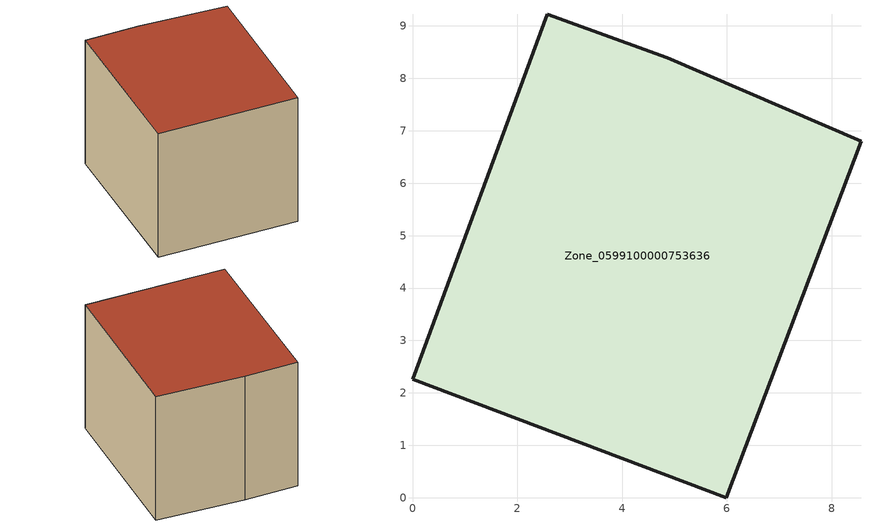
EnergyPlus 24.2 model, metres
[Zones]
Zone_0599100000753636
 floor ground (C_G): 5.99,0 0,2.26 2.57,9.22 4.86,8.4 8.56,6.8 z0.67
 wall outside (C_F): 0,2.26 5.99,0 8.56,6.8 4.86,8.4 2.57,9.22 0,2.26 z0.67:7.02
 roof outside (C_R): 5.99,0 8.56,6.8 4.86,8.4 2.57,9.22 0,2.26 z7.02
[BUILDING]
Pand.0599100000753636: North Axis=0; Terrain=City; Loads Convergence Tolerance Value=0.04; Temperature Convergence Tolerance Value=0.4; Solar Distribution=FullExterior; Maximum Number of Warmup Days=25; Minimum Number of Warmup Days=1
[Site:Location]
Rotterdam.The.Hague.AP_ZH_NLD Design_Conditions: Latitude=51.96; Longitude=4.45; Time Zone=1; Elevation=-4.5
[SITE:GROUNDTEMPERATURE:BUILDINGSURFACE]
18, 18, 18, 18, 18, 18, 18, 18, 18, 18, 18, 18
[MATERIAL] Thermal Absorptance=0.9; Solar Absorptance=0.7; Visible Absorptance=0.7
Name | Roughness | Thickness | Conductivity | Density | Specific Heat
G.TC.2006-2014 | MediumSmooth | 0.15 | 0.06 | 540 | 1210
F.TC.2006-2014 | Rough | 0.3 | 0.12 | 1920 | 840
R.TC.2006-2014 | MediumRough | 0.2 | 0.08 | 1500 | 1000
[CONSTRUCTION]
C_G: G.TC.2006-2014
C_F: F.TC.2006-2014
C_R: R.TC.2006-2014
[ZONE]
Zone_0599100000753636: Type=1; Multiplier=1; Ceiling Height=Autocalculate; Volume=Autocalculate; Floor Area=autocalculate; Part of Total Floor Area=Yes
[ZONEINFILTRATION:DESIGNFLOWRATE]
Infil_Zone_0599100000753636: Zone or ZoneList or Space or SpaceList=Zone_0599100000753636; Schedule=AlwaysOn; Design Flow Rate Calculation Method=Flow/Area; Flow Rate per Floor Area=0.0015; Constant Term Coefficient=1; Temperature Term Coefficient=0; Velocity Term Coefficient=0; Velocity Squared Term Coefficient=0
[HVACTEMPLATE:ZONE:IDEALLOADSAIRSYSTEM]
Zone_0599100000753636: Maximum Heating Supply Air Temperature=50; Minimum Cooling Supply Air Temperature=13; Maximum Heating Supply Air Humidity Ratio=0.0156; Minimum Cooling Supply Air Humidity Ratio=0.0077; Heating Limit=NoLimit; Cooling Limit=NoLimit; Dehumidification Control Type=ConstantSensibleHeatRatio; Cooling Sensible Heat Ratio=0.7; Dehumidification Setpoint=60; Humidification Control Type=None; Humidification Setpoint=30; Outdoor Air Method=None; Outdoor Air Flow Rate per Person=0.00944; Outdoor Air Flow Rate per Zone Floor Area=0; Outdoor Air Flow Rate per Zone=0; Demand Controlled Ventilation Type=None; Outdoor Air Economizer Type=NoEconomizer; Heat Recovery Type=None; Sensible Heat Recovery Effectiveness=0.7; Latent Heat Recovery Effectiveness=0.65
[ZONECONTROL:THERMOSTAT]
ThermostatControl_Zone_0599100000753636: Zone or ZoneList=Zone_0599100000753636; Control Type Schedule=DualSetpointControlType; Control 1=Thermostat_Zone_0599100000753636; Temperature Difference Between Cutout And Setpoint=0
[THERMOSTATSETPOINT:DUALSETPOINT]
Thermostat_Zone_0599100000753636: Heating Setpoint Temperature Schedule=HeatingSetpoint_Zone_0599100000753636; Cooling Setpoint Temperature Schedule=CoolingSetpoint_Zone_0599100000753636
[SCHEDULE:COMPACT]
HeatingSetpoint_Zone_0599100000753636: Through: 12/31, For: AllDays, Until: 24:00, 21
CoolingSetpoint_Zone_0599100000753636: Through: 12/31, For: AllDays, Until: 24:00, 24
DualSetpointControlType: Through: 12/31, For: AllDays, Until: 24:00, 4
AlwaysOn: Through: 12/31, For: AllDays, Until: 24:00, 1
